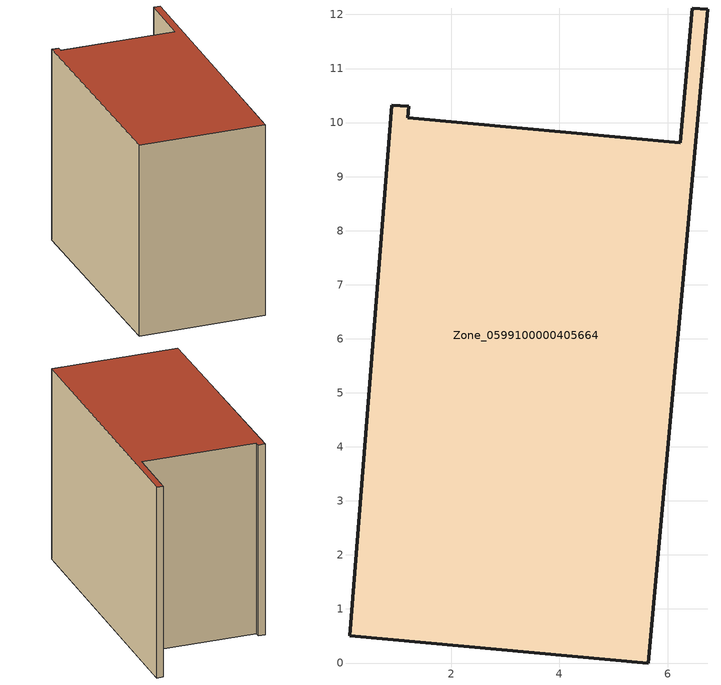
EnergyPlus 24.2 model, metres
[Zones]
Zone_0599100000405664
 floor ground (C_G): 0.12,0.5 0.9,10.32 1.21,10.3 1.19,10.09 6.24,9.63 6.46,12.12 6.75,12.09 5.65,0 z0
 wall outside (C_F): 6.75,12.09 6.46,12.12 6.24,9.63 1.19,10.09 1.21,10.3 0.9,10.32 0.12,0.5 5.65,0 6.75,12.09 z0:8.72
 roof outside (C_R): 0.9,10.32 0.12,0.5 5.65,0 6.75,12.09 6.46,12.12 6.24,9.63 1.19,10.09 1.21,10.3 z8.72
[BUILDING]
Pand.0599100000405664: North Axis=0; Terrain=City; Loads Convergence Tolerance Value=0.04; Temperature Convergence Tolerance Value=0.4; Solar Distribution=FullExterior; Maximum Number of Warmup Days=25; Minimum Number of Warmup Days=1
[Site:Location]
Rotterdam.The.Hague.AP_ZH_NLD Design_Conditions: Latitude=51.96; Longitude=4.45; Time Zone=1; Elevation=-4.5
[SITE:GROUNDTEMPERATURE:BUILDINGSURFACE]
18, 18, 18, 18, 18, 18, 18, 18, 18, 18, 18, 18
[MATERIAL] Thermal Absorptance=0.9; Solar Absorptance=0.7; Visible Absorptance=0.7
Name | Roughness | Thickness | Conductivity | Density | Specific Heat
G.TC.1992-2005 | MediumSmooth | 0.15 | 0.06 | 540 | 1210
F.TC.1992-2005 | Rough | 0.3 | 0.12 | 1920 | 840
R.TC.1992-2005 | MediumRough | 0.2 | 0.08 | 1500 | 1000
[CONSTRUCTION]
C_G: G.TC.1992-2005
C_F: F.TC.1992-2005
C_R: R.TC.1992-2005
[ZONE]
Zone_0599100000405664: Type=1; Multiplier=1; Ceiling Height=Autocalculate; Volume=Autocalculate; Floor Area=autocalculate; Part of Total Floor Area=Yes
[ZONEINFILTRATION:DESIGNFLOWRATE]
Infil_Zone_0599100000405664: Zone or ZoneList or Space or SpaceList=Zone_0599100000405664; Schedule=AlwaysOn; Design Flow Rate Calculation Method=Flow/Area; Flow Rate per Floor Area=0.0015; Constant Term Coefficient=1; Temperature Term Coefficient=0; Velocity Term Coefficient=0; Velocity Squared Term Coefficient=0
[HVACTEMPLATE:ZONE:IDEALLOADSAIRSYSTEM]
Zone_0599100000405664: Maximum Heating Supply Air Temperature=50; Minimum Cooling Supply Air Temperature=13; Maximum Heating Supply Air Humidity Ratio=0.0156; Minimum Cooling Supply Air Humidity Ratio=0.0077; Heating Limit=NoLimit; Cooling Limit=NoLimit; Dehumidification Control Type=ConstantSensibleHeatRatio; Cooling Sensible Heat Ratio=0.7; Dehumidification Setpoint=60; Humidification Control Type=None; Humidification Setpoint=30; Outdoor Air Method=None; Outdoor Air Flow Rate per Person=0.00944; Outdoor Air Flow Rate per Zone Floor Area=0; Outdoor Air Flow Rate per Zone=0; Demand Controlled Ventilation Type=None; Outdoor Air Economizer Type=NoEconomizer; Heat Recovery Type=None; Sensible Heat Recovery Effectiveness=0.7; Latent Heat Recovery Effectiveness=0.65
[ZONECONTROL:THERMOSTAT]
ThermostatControl_Zone_0599100000405664: Zone or ZoneList=Zone_0599100000405664; Control Type Schedule=DualSetpointControlType; Control 1=Thermostat_Zone_0599100000405664; Temperature Difference Between Cutout And Setpoint=0
[THERMOSTATSETPOINT:DUALSETPOINT]
Thermostat_Zone_0599100000405664: Heating Setpoint Temperature Schedule=HeatingSetpoint_Zone_0599100000405664; Cooling Setpoint Temperature Schedule=CoolingSetpoint_Zone_0599100000405664
[SCHEDULE:COMPACT]
HeatingSetpoint_Zone_0599100000405664: Through: 12/31, For: AllDays, Until: 24:00, 21
CoolingSetpoint_Zone_0599100000405664: Through: 12/31, For: AllDays, Until: 24:00, 24
DualSetpointControlType: Through: 12/31, For: AllDays, Until: 24:00, 4
AlwaysOn: Through: 12/31, For: AllDays, Until: 24:00, 1
